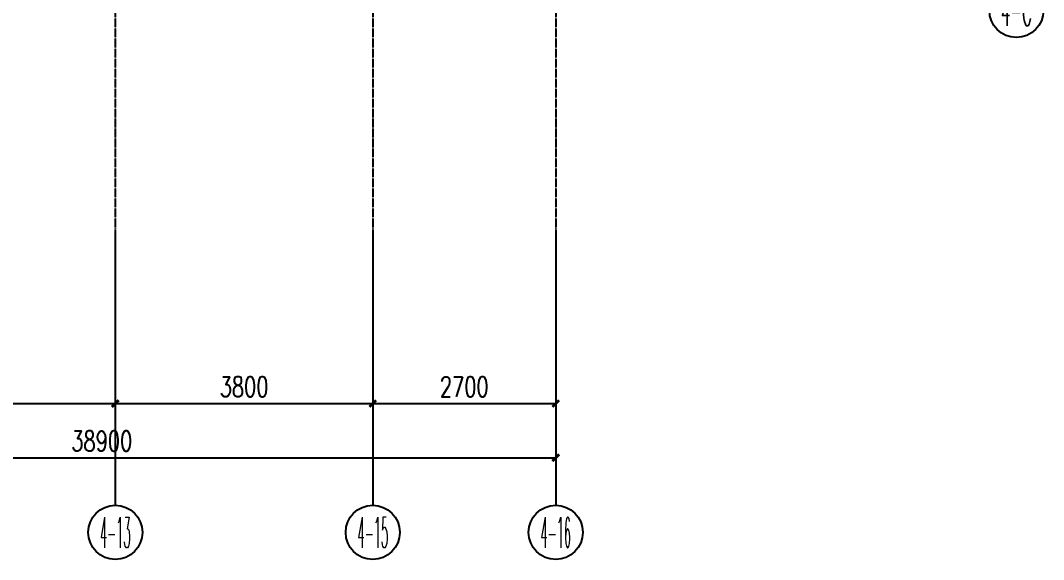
# Model space of a CAD drawing. Extents: x 184967 to 628822, y -100826 to 121332.
# Drawn here: x 197667 to 212767, y 28594 to 36545 of the extents above; entities that cross this region are included whole.
import ezdxf
from ezdxf.enums import TextEntityAlignment as Align

# ---------------------------------------------------------------- set-up
doc = ezdxf.new("R2010")
doc.units = 0
doc.header["$MEASUREMENT"] = 0
doc.linetypes.add('DOTE', pattern=[2.42, 2, -0.2, 0.02, -0.2])
for name, color, linetype in [('AXIS', 3, 'Continuous'), ('AXIS_TEXT', 7, 'Continuous'), ('Dote', 1, 'DOTE')]:
    doc.layers.add(name, color=color, linetype=linetype)
doc.styles.add('_TCH_AXIS', font='COMPLEX', dxfattribs={"bigfont": 'GBCBIG'})
doc.styles.add('_TCH_DIM_T3', font='SIMPLEX', dxfattribs={"width": 0.705882, "bigfont": 'GBCBIG'})
doc.styles.add('COMPLEX', font='COMPLEX')
doc.dimstyles.new('_TCH_ARCH&&100', dxfattribs={"dimtxt": 297.5, "dimasz": 100, "dimexe": 250, "dimexo": 300, "dimgap": 100, "dimtad": 1, "dimdec": 0, "dimzin": 0, "dimdsep": 46, "dimtxsty": '_TCH_DIM_T3', "dimblk": 'ARCHTICK', "dimcen": 0.09, "dimclrt": 7, "dimazin": 2, "dimtfac": 1, "dimtdec": 0, "dimtix": 1, "dimtmove": 2, "dimatfit": 3, "dimfxl": 0, "dimtolj": 1, "dimtzin": 0, "dimarcsym": 0})

# ---------------------------------------------------------------- blocks, each defined once
blk = doc.blocks.new('_AXISO')
blk.add_circle((0, 0), 0.5)
at = {"layer": 'AXIS_TEXT', "style": 'COMPLEX', "width": 1.041667}
blk.add_attdef('A', text='', height=0.56, dxfattribs=at).set_placement((-0.25, -0.28), (0.25, -0.28), align=Align.FIT)
blk = doc.blocks.new('_ArchTick')
at = {"color": 0, "linetype": 'ByBlock', "const_width": 0.4}
blk.add_lwpolyline([(-0.5, -0.5), (0.5, 0.5)], dxfattribs=at)
blk = doc.blocks.new('*D818')
at = {"layer": 'AXIS', "color": 0, "lineweight": -2, "transparency": 16777216}
for p, q in [((192167, 33094), (192167, 29844)), ((205567, 33094), (205567, 29844)), ((192167, 30094), (205567, 30094))]:
    blk.add_line(p, q, dxfattribs=at)
at = {"layer": 'Defpoints', "color": 0, "transparency": 16777216}
for p in [(192167, 33394), (205567, 33394), (205567, 30094)]:
    blk.add_point(p, dxfattribs=at)
at = {"layer": 'AXIS', "color": 0, "lineweight": -2, "transparency": 16777216, "xscale": 100, "yscale": 100, "zscale": 100, "rotation": 180}
blk.add_blockref('_ArchTick', (192167, 30094), dxfattribs=at)
at = {"layer": 'AXIS', "color": 0, "lineweight": -2, "transparency": 16777216, "xscale": 100, "yscale": 100, "zscale": 100}
blk.add_blockref('_ArchTick', (205567, 30094), dxfattribs=at)
at = {"layer": 'AXIS', "color": 7, "transparency": 16777216, "insert": (198867, 30342), "char_height": 297.5, "attachment_point": 5, "style": '_TCH_DIM_T3'}
blk.add_mtext('\\A1;38900', dxfattribs=at)
blk = doc.blocks.new('*D820')
at = {"layer": 'AXIS', "color": 0, "lineweight": -2, "transparency": 16777216}
for p, q in [((195267, 33094), (195267, 30644)), ((199067, 33094), (199067, 30644)), ((195267, 30894), (199067, 30894))]:
    blk.add_line(p, q, dxfattribs=at)
at = {"layer": 'Defpoints', "color": 0, "transparency": 16777216}
for p in [(195267, 33394), (199067, 33394), (199067, 30894)]:
    blk.add_point(p, dxfattribs=at)
at = {"layer": 'AXIS', "color": 0, "lineweight": -2, "transparency": 16777216, "xscale": 100, "yscale": 100, "zscale": 100, "rotation": 180}
blk.add_blockref('_ArchTick', (195267, 30894), dxfattribs=at)
at = {"layer": 'AXIS', "color": 0, "lineweight": -2, "transparency": 16777216, "xscale": 100, "yscale": 100, "zscale": 100}
blk.add_blockref('_ArchTick', (199067, 30894), dxfattribs=at)
at = {"layer": 'AXIS', "color": 7, "transparency": 16777216, "insert": (197167, 31142), "char_height": 297.5, "attachment_point": 5, "style": '_TCH_DIM_T3'}
blk.add_mtext('\\A1;3800', dxfattribs=at)
blk = doc.blocks.new('*D821')
at = {"layer": 'AXIS', "color": 0, "lineweight": -2, "transparency": 16777216}
for p, q in [((199067, 33094), (199067, 30644)), ((202867, 33094), (202867, 30644)), ((199067, 30894), (202867, 30894))]:
    blk.add_line(p, q, dxfattribs=at)
at = {"layer": 'Defpoints', "color": 0, "transparency": 16777216}
for p in [(199067, 33394), (202867, 33394), (202867, 30894)]:
    blk.add_point(p, dxfattribs=at)
at = {"layer": 'AXIS', "color": 0, "lineweight": -2, "transparency": 16777216, "xscale": 100, "yscale": 100, "zscale": 100, "rotation": 180}
blk.add_blockref('_ArchTick', (199067, 30894), dxfattribs=at)
at = {"layer": 'AXIS', "color": 0, "lineweight": -2, "transparency": 16777216, "xscale": 100, "yscale": 100, "zscale": 100}
blk.add_blockref('_ArchTick', (202867, 30894), dxfattribs=at)
at = {"layer": 'AXIS', "color": 7, "transparency": 16777216, "insert": (200967, 31142), "char_height": 297.5, "attachment_point": 5, "style": '_TCH_DIM_T3'}
blk.add_mtext('\\A1;3800', dxfattribs=at)
blk = doc.blocks.new('*D822')
at = {"layer": 'AXIS', "color": 0, "lineweight": -2, "transparency": 16777216}
for p, q in [((202867, 33094), (202867, 30644)), ((205567, 33094), (205567, 30644)), ((202867, 30894), (205567, 30894))]:
    blk.add_line(p, q, dxfattribs=at)
at = {"layer": 'Defpoints', "color": 0, "transparency": 16777216}
for p in [(202867, 33394), (205567, 33394), (205567, 30894)]:
    blk.add_point(p, dxfattribs=at)
at = {"layer": 'AXIS', "color": 0, "lineweight": -2, "transparency": 16777216, "xscale": 100, "yscale": 100, "zscale": 100, "rotation": 180}
blk.add_blockref('_ArchTick', (202867, 30894), dxfattribs=at)
at = {"layer": 'AXIS', "color": 0, "lineweight": -2, "transparency": 16777216, "xscale": 100, "yscale": 100, "zscale": 100}
blk.add_blockref('_ArchTick', (205567, 30894), dxfattribs=at)
at = {"layer": 'AXIS', "color": 7, "transparency": 16777216, "insert": (204217, 31142), "char_height": 297.5, "attachment_point": 5, "style": '_TCH_DIM_T3'}
blk.add_mtext('\\A1;2700', dxfattribs=at)

msp = doc.modelspace()

# ---------------------------------------------------------------- linework, layer by layer
at = {"layer": 'AXIS'}
for p, q in [((199066.9, 33393.7), (199066.9, 29393.7)), ((202866.9, 33393.7), (202866.9, 29393.7)), ((205566.9, 33393.7), (205566.9, 29393.7))]:
    msp.add_line(p, q, dxfattribs=at)
at = {"layer": 'Dote'}
for p, q in [((199066.9, 47393.7), (199066.9, 33393.7)), ((202866.9, 47393.7), (202866.9, 33393.7)), ((205566.9, 47393.7), (205566.9, 33393.7))]:
    msp.add_line(p, q, dxfattribs=at)

# ---------------------------------------------------------------- block references
at = {"layer": 'AXIS'}
ref = msp.add_blockref('_AXISO', (212366.9, 36693.7), dxfattribs=dict(at, xscale=800, yscale=800, zscale=800))
ref.add_attrib('A', '4-C', dxfattribs={"layer": 'AXIS_TEXT', "height": 452.55, "style": '_TCH_AXIS', "width": 0.33871}).set_placement((212140.6, 36467.4), (212593.2, 36467.4), align=Align.FIT)
ref = msp.add_blockref('_AXISO', (199066.9, 28993.7), dxfattribs=dict(at, xscale=800, yscale=800, zscale=800))
ref.add_attrib('A', '4-13', dxfattribs={"layer": 'AXIS_TEXT', "height": 452.55, "style": '_TCH_AXIS', "width": 0.276316}).set_placement((198840.6, 28767.4), (199293.2, 28767.4), align=Align.FIT)
ref = msp.add_blockref('_AXISO', (202866.9, 28993.7), dxfattribs=dict(at, xscale=800, yscale=800, zscale=800))
ref.add_attrib('A', '4-15', dxfattribs={"layer": 'AXIS_TEXT', "height": 452.55, "style": '_TCH_AXIS', "width": 0.276316}).set_placement((202640.6, 28767.4), (203093.2, 28767.4), align=Align.FIT)
ref = msp.add_blockref('_AXISO', (205566.9, 28993.7), dxfattribs=dict(at, xscale=800, yscale=800, zscale=800))
ref.add_attrib('A', '4-16', dxfattribs={"layer": 'AXIS_TEXT', "height": 452.55, "style": '_TCH_AXIS', "width": 0.276316}).set_placement((205340.6, 28767.4), (205793.2, 28767.4), align=Align.FIT)

# ---------------------------------------------------------------- dimensions: what is measured, and where the dimension line sits
for p1, p2, distance, text, picture, middle in [((192166.9, 33393.7), (205566.9, 33393.7), -3300, '38900', '*D818', (198866.9, 30342.5)), ((195266.9, 33393.7), (199066.9, 33393.7), -2500, '3800', '*D820', (197166.9, 31142.5)), ((199066.9, 33393.7), (202866.9, 33393.7), -2500, '3800', '*D821', (200966.9, 31142.5)), ((202866.9, 33393.7), (205566.9, 33393.7), -2500, '2700', '*D822', (204216.9, 31142.5))]:
    dim = msp.add_aligned_dim(p1=p1, p2=p2, distance=distance, text=text, dimstyle='_TCH_ARCH&&100', dxfattribs=at)
    dim.commit()
    dim.dimension.update_dxf_attribs({"geometry": picture, "text_midpoint": middle})

doc.saveas('drawing.dxf')
